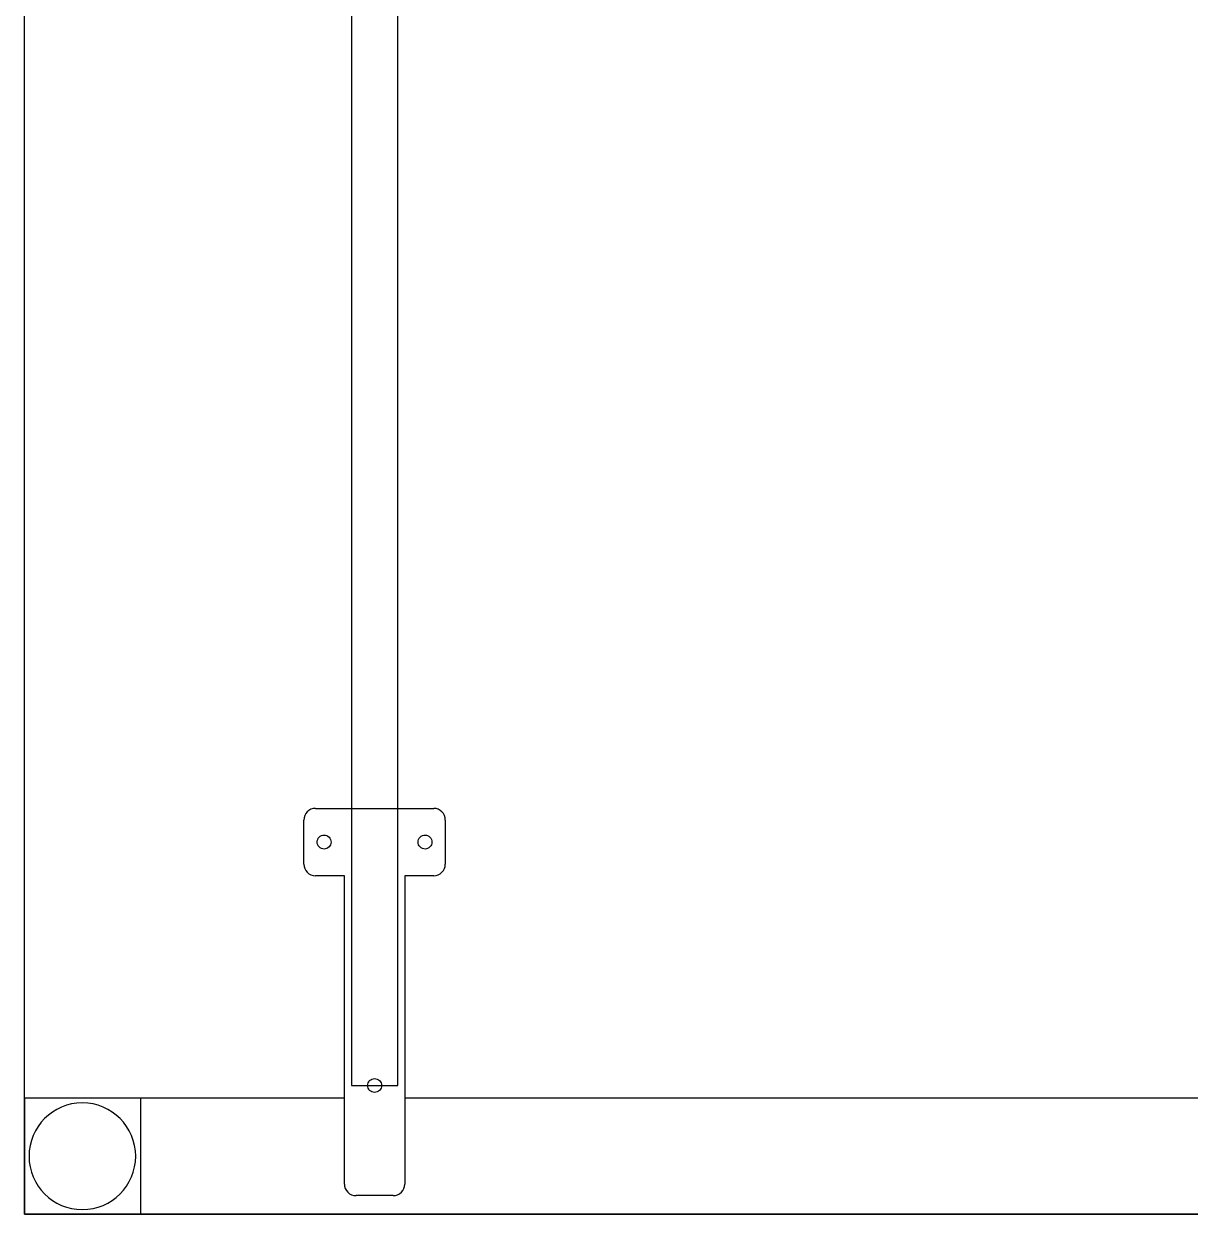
# Model space of a CAD drawing. Header units: millimetres. Extents: x 151130 to 215929, y 2134 to 34533.
# Drawn here: x 172975 to 173478, y 5921 to 6435 of the extents above; entities that cross this region are included whole.
import ezdxf

# ---------------------------------------------------------------- set-up
doc = ezdxf.new("R2010")
doc.units = ezdxf.units.MM
for name, color, linetype in [('2D', 7, 'Continuous'), ('MUEBLES', 8, 'Continuous'), ('OH CUBIERTA', 3, 'Continuous')]:
    doc.layers.add(name, color=color, linetype=linetype)

# ---------------------------------------------------------------- blocks, each defined once
blk = doc.blocks.new('CUR25.15070')
at = {"layer": 'OH CUBIERTA'}
blk.add_lwpolyline([(0, 0), (0, 700), (1500, 700), (1500, 0)], close=True, dxfattribs=at)
blk = doc.blocks.new('SP.LI.5LTD.140')
at = {"layer": '2D'}
for p, q in [((5, -697), (5, 697)), ((55, -164), (55, -533)), ((175, -515.5), (156, -515.5)), ((151, -520.5), (151, -533)), ((180, -571.5), (180, -520.5)), ((151, -533), (18, -533)), ((13, -538), (13, -554)), ((18, -559), (151, -559)), ((55, -559), (55, -697)), ((151, -559), (151, -571.5)), ((156, -576.5), (175, -576.5)), ((55, -647), (5, -647)), ((55, -697), (5, -697))]:
    blk.add_line(p, q, dxfattribs=at)
at = {"layer": '2D', "extrusion": (0, 0, -1)}
for centre, major_axis, start_param, end_param in [((156, -520.5), (-3.54, 3.54), 5.497787, 7.068583), ((175, -520.5), (3.54, 3.54), -0.785398, 0.785398), ((165.5, -524.25), (2.12, 2.12), 2.356194490192319, 8.639379797371905), ((18, -538), (-3.54, 3.54), 5.497787, 7.068583), ((60.5, -546), (2.12, 2.12), 2.356194490192319, 8.639379797371905), ((18, -554), (3.54, 3.54), 2.356194, 3.926991), ((165.5, -567.75), (2.12, 2.12), 2.356194490192319, 8.639379797371905), ((156, -571.5), (3.54, 3.54), 2.356194, 3.926991), ((175, -571.5), (-3.54, 3.54), 2.356194, 3.926991), ((30, -672), (16.26, 16.26), -0.785398, 5.497787)]:
    blk.add_ellipse(centre, major_axis=major_axis, ratio=1, start_param=start_param, end_param=end_param, dxfattribs=at)
blk = doc.blocks.new('B6')
at = {"layer": 'MUEBLES'}
blk.add_lwpolyline([(3065.5, 116), (4479.5, 116), (4479.5, 136), (3065.5, 136)], close=True, dxfattribs=at)
at = {"xscale": -1}
blk.add_blockref('SP.LI.5LTD.140', (4540, 672), dxfattribs=at)
at = {"layer": 'OH CUBIERTA'}
blk.add_blockref('CUR25.15070', (3035, -25), dxfattribs=at)

msp = doc.modelspace()

# ---------------------------------------------------------------- block references
at = {"color": 5, "rotation": 270}
msp.add_blockref('B6', (173000.03, 10456.29), dxfattribs=at)

doc.saveas('drawing.dxf')
